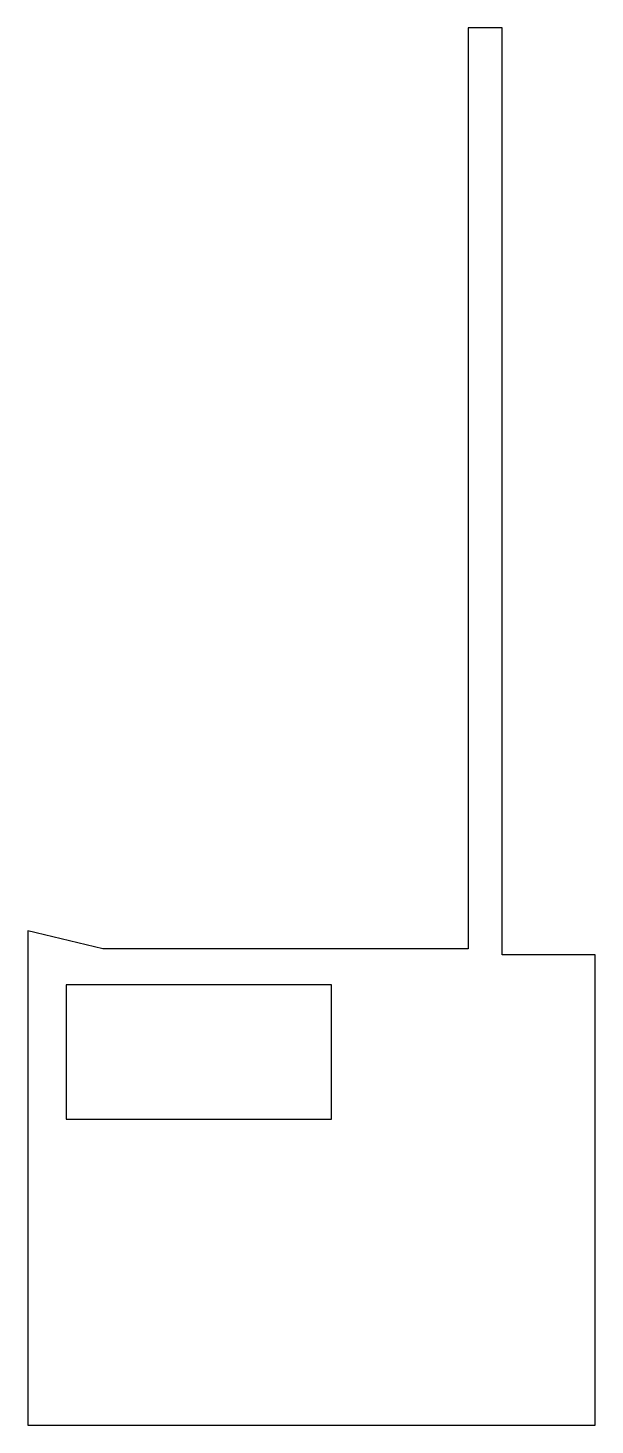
# Model space of a CAD drawing. Extents: x 374311 to 534642, y -265050 to 130291.
import ezdxf

# ---------------------------------------------------------------- set-up
doc = ezdxf.new("R2010")
doc.units = 0
doc.header["$LTSCALE"] = 1000
doc.header["$MEASUREMENT"] = 0
doc.layers.add('0-2', color=7, linetype='Continuous')

msp = doc.modelspace()

# ---------------------------------------------------------------- linework, layer by layer
at = {"layer": '0-2', "color": 3}
for points in [[(374311, -125175), (374311, -265050), (534642, -265050), (534642, -131974), (508406, -131974), (508406, 130291), (498731, 130291), (498731, -130335), (395514, -130335)], [(385152, -140462), (385152, -178502), (460106, -178502), (460106, -140462)]]:
    msp.add_lwpolyline(points, close=True, dxfattribs=at)

doc.saveas('drawing.dxf')
